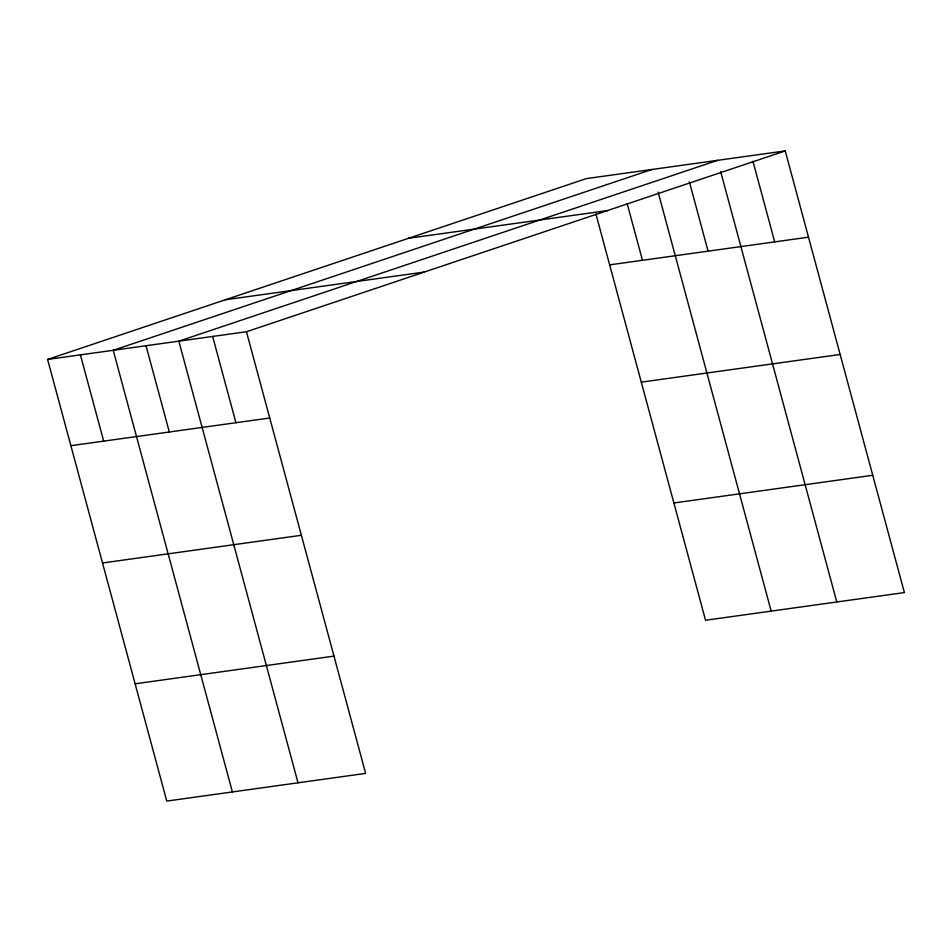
<?xml version="1.0" encoding="UTF-8"?>
<svg xmlns="http://www.w3.org/2000/svg" width="952" height="952" viewBox="0 0 952 952"><rect width="100%" height="100%" fill="white"/><g stroke="black" fill="none" stroke-linecap="round" stroke-linejoin="round"><path stroke-width="1.43" d="M47.6 359.428L246.461 331.748L365.627 773.393L166.767 801.084L47.6 359.428L586.372 178.607L785.233 150.916L904.4 592.572L705.539 620.252L595.916 213.962M652.001 169.468L113.228 350.3L232.395 791.945M717.618 160.329L178.845 341.161L298.012 782.806M246.461 331.748L785.233 150.916M408.575 238.274L607.435 210.594M225.398 299.761L424.259 272.07M609.649 264.87L808.51 237.179M70.876 445.703L269.737 418.011M641.291 382.145L840.152 354.465M102.519 562.977L301.379 535.286M673.897 502.977L872.758 475.286M135.124 683.81L333.985 656.118M752.949 161.281L774.702 241.891M720.676 171.646L836.784 601.985M689.391 181.868L708.086 251.161M658.106 192.09L771.168 611.113M627.201 203.728L642.457 260.301M212.653 336.449L235.929 422.724M146.037 345.731L169.313 431.994M80.408 354.87L103.685 441.133"/></g></svg>
